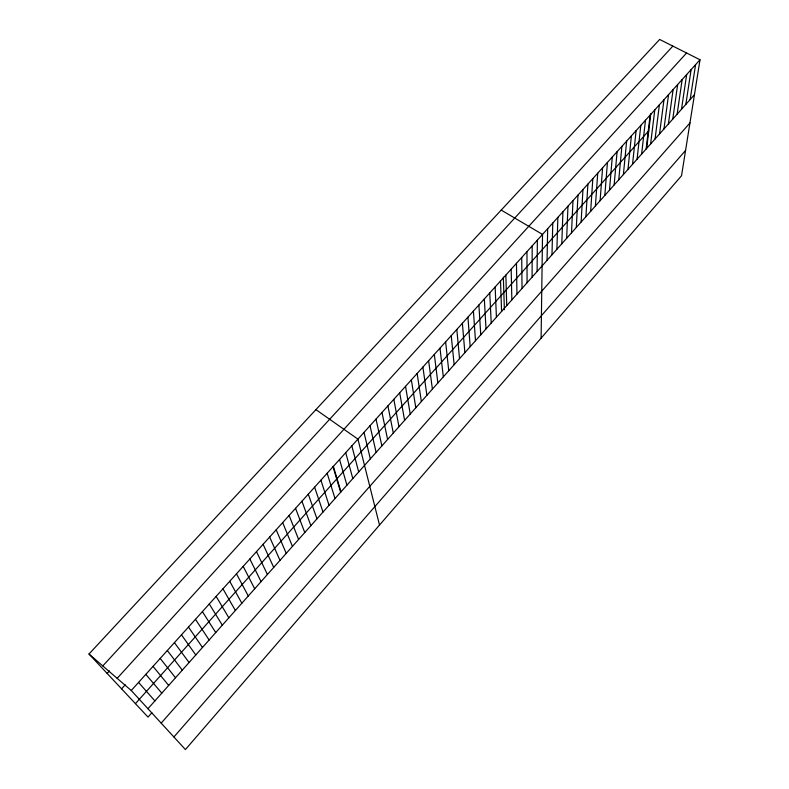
<?xml version="1.0" encoding="UTF-8"?>
<svg xmlns="http://www.w3.org/2000/svg" width="789" height="789" viewBox="0 0 789 789"><rect width="100%" height="100%" fill="white"/><g stroke="black" fill="none" stroke-linecap="round" stroke-linejoin="round"><path stroke-width="1.18" d="M532.111 277.117L532.181 245.892M537.112 271.495L537.368 240.132M541.106 338.146L542.526 234.412L501.222 210.081M547.053 260.321L547.665 228.711M551.984 254.778L552.783 223.04M556.896 249.265L557.872 217.399M561.788 243.771L562.932 211.777M566.66 238.298L567.972 206.185M571.502 232.854L572.992 200.623M576.325 227.439L577.982 195.09M581.128 222.044L582.953 189.577M585.911 216.669L587.904 184.093M590.665 211.324L592.825 178.63M595.399 206.008L597.727 173.195M600.113 200.712L602.599 167.781M604.808 195.435L607.451 162.406M609.483 190.188L612.284 157.041M614.138 184.961L617.097 151.705M618.763 179.754L621.88 146.399M623.379 174.576L626.653 141.113M627.965 169.418L631.397 135.856M632.531 164.29L636.112 130.619M637.078 159.181L640.816 125.402M641.615 154.092L645.491 120.214M646.122 149.022L650.146 115.056M646.743 147.898L650.826 113.616M650.609 143.983L654.781 109.908M655.077 138.953L659.397 104.789M659.525 133.962L663.993 99.7M663.963 128.982L668.569 94.631M668.372 124.021L673.116 89.581M672.761 119.09L677.652 84.551M677.14 114.178L682.16 79.551M681.489 109.286L686.657 74.57M685.828 104.414L691.125 69.61M690.138 99.562L695.582 64.668M700.011 59.757L681.548 175.71L185.415 749.55L131.26 690.513L88.989 654.022L659.653 39.45L700.011 59.757L131.26 690.513M173.896 736.985L685.572 150.433M161.183 723.128L689.951 122.946M151.882 712.743L148.016 717.093L88.989 654.022M147.957 708.709L694.438 94.739M135.432 703.64L648.785 130.757M121.575 688.836L125.283 684.744M117.157 678.333L686.578 53.001M107.156 673.431L109.474 670.897M102.787 665.926L672.859 46.097M315.916 409.639L357.93 439.128L379.509 525.06M138.558 682.416L154.9 700.908M145.807 674.378L161.804 693.146M153.027 666.38L168.678 685.424M160.197 658.42L175.503 677.751M167.327 650.521L182.298 670.117M174.418 642.65L189.064 662.523M181.47 634.839L195.78 654.969M188.482 627.058L202.467 647.463M195.455 619.326L209.115 639.987M202.388 611.633L215.732 632.561M209.282 603.989L222.311 625.164M216.137 596.385L228.859 617.817M222.952 588.821L235.369 610.499M229.737 581.306L241.838 603.22M236.483 573.82L248.279 595.991M243.19 566.384L254.689 588.791M249.857 558.987L261.06 581.631M256.494 551.629L267.402 574.5M263.092 544.311L273.714 567.419M269.651 537.033L279.987 560.368M276.18 529.794L286.229 553.355M282.669 522.594L292.443 546.382M289.129 515.434L298.617 539.439M295.55 508.313L304.761 532.536M301.94 501.232L310.876 525.661M308.292 494.18L316.961 518.827M314.614 487.168L323.007 512.031M320.896 480.205L329.033 505.266M327.149 473.262L335.019 498.54M333.372 466.368L340.986 491.843M332.928 466.447L340.532 491.843M339.556 459.504L346.913 485.176M345.72 452.679L352.811 478.548M351.835 445.884L358.679 471.95M363.995 432.411L370.337 458.863M370.021 425.725L376.116 452.363M376.018 419.077L381.876 445.903M381.984 412.46L387.596 439.463M387.912 405.871L393.297 433.062M393.819 399.323L398.968 426.701M399.698 392.814L404.609 420.359M405.536 386.334L410.221 414.057M411.355 379.884L415.803 407.775M417.144 373.463L421.365 401.532M422.894 367.082L426.898 395.319M428.624 360.731L432.402 389.135M434.325 354.409L437.875 382.981M439.986 348.127L443.329 376.856M445.627 341.874L448.754 370.761M451.239 335.65L454.148 364.696M456.831 329.457L459.523 358.66M462.384 323.293L464.869 352.653M467.916 317.158L470.195 346.677M473.41 311.053L475.481 340.73M478.884 304.988L480.757 334.812M484.338 298.942L486.004 328.914M489.752 292.936L491.222 323.046M495.147 286.949L496.419 317.208M500.512 281.002L501.587 311.399M503.352 277.117L504.388 309.742M505.857 275.075L506.735 305.619M511.173 269.177L511.854 299.869M516.46 263.319L516.953 294.139M521.726 257.48L522.032 288.439M526.963 251.671L527.082 282.758"/></g></svg>
